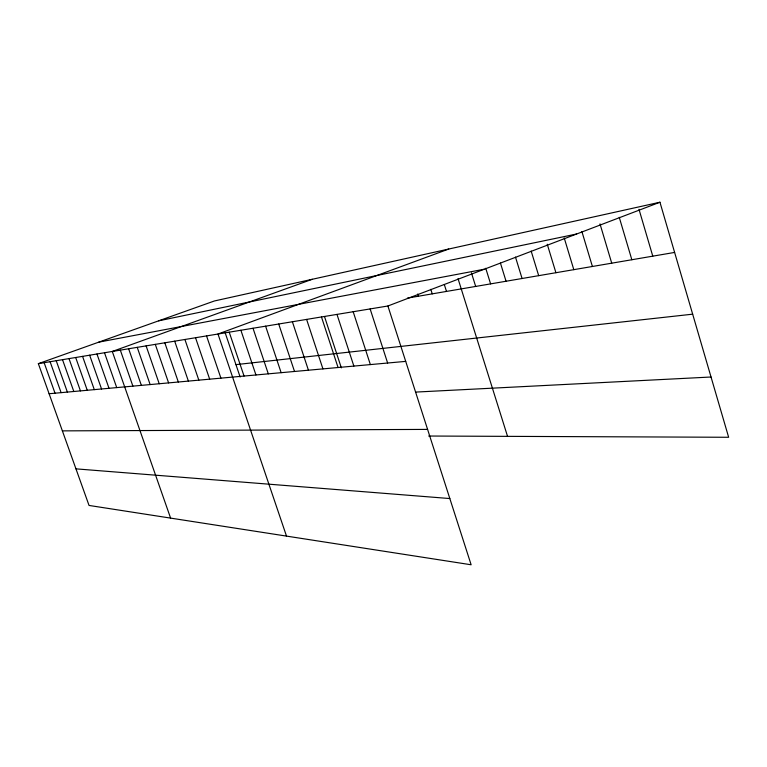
<?xml version="1.0" encoding="UTF-8"?>
<svg xmlns="http://www.w3.org/2000/svg" width="767" height="767" viewBox="0 0 767 767"><rect width="100%" height="100%" fill="white"/><g stroke="black" fill="none" stroke-linecap="round" stroke-linejoin="round"><path stroke-width="1.15" d="M387.901 305.995L471.13 564.771L89.039 505.443L38.35 363.663L387.901 305.995L659.946 202.229L728.65 437.276L428.695 436.03M448.724 249.045L217.991 334.028L286.503 536.104M312.274 279.284L112.289 351.468L170.6 518.108M38.35 363.663L214.415 300.971L659.946 202.229M158.654 320.827L576.592 234.021M98.838 342.13L484.332 269.207M407.402 298.104L674.615 252.429M235.948 364.632L692.668 314.173M49.098 393.739L405.714 361.382M415.733 392.081L711.038 377.009M62.376 430.872L427.593 429.405M75.962 468.858L449.836 498.55M50.095 361.727L61.111 392.646M44.141 362.714L55.023 393.203M69.001 358.611L80.439 390.892M62.52 359.685L73.814 391.496M56.221 360.72L67.371 392.081M89.653 355.207L101.551 388.984M82.558 356.377L94.303 389.636M75.684 357.508L87.265 390.278M104.504 352.753L116.728 387.603M96.958 353.999L109.019 388.303M120.333 350.145L132.892 386.137M137.226 347.355L150.15 384.574M128.635 348.774L141.377 385.37M155.298 344.373L168.606 382.896M146.104 345.888L159.22 383.749M174.684 341.171L188.394 381.103M164.819 342.801L178.327 382.014M195.527 337.739L209.669 379.166M184.914 339.484L198.835 380.154M206.544 335.917L220.915 378.15M229.228 332.178L244.05 376.051M225.162 332.753L240.138 377.028M253.005 328.247L268.306 373.845M240.886 330.251L255.948 374.967M265.603 326.167L281.144 372.685M278.718 324.01L294.518 371.468M306.608 319.408L322.936 368.889M292.38 321.757L308.43 370.202M324.594 316.829L341.344 367.872M321.459 316.953L338.065 367.518M336.972 314.393L353.865 366.08M353.175 311.718L370.365 364.584M370.135 308.928L387.632 363.021M430.814 289.332L432.243 293.857M417.775 293.991L418.485 296.215M444.371 284.71L446.49 291.431M458.024 278.651L507.543 436.356M471.446 272.918L475.674 286.436M485.741 268.268L490.602 283.886M515.491 257.108L522.078 278.507M500.439 263.071L506.057 281.249M531.157 251.068L538.693 275.669M547.255 244.232L555.922 272.726M564.215 237.952L573.812 269.668M581.894 231.548L592.402 266.485M599.995 223.897L611.73 263.186M619.266 217.349L631.845 259.745M638.988 209.305L652.784 256.168"/></g></svg>
